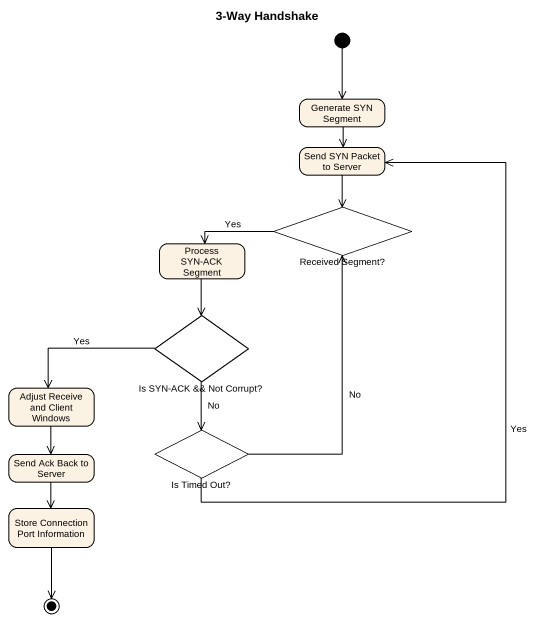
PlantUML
@startuml
title 3-Way Handshake
hide empty description
state "Generate SYN Segment" as Generate_SYN_Segment
state "Send SYN Packet to Server" as Send_SYN_Packet_to_Server
state "Received Segment?" as Received_Segment <<choice>>
state "Process SYN-ACK Segment" as Process_SYN_ACK_Segment
state "Is SYN-ACK && Not Corrupt?" as Is_SYN_ACK_Not_Corrupt <<choice>>
state "Adjust Receive and Client Windows" as Adjust_Receive_and_Client
state "Send Ack Back to Server" as Send_Ack_Back_to_Server
state "Is Timed Out?" as Is_Timed_Out <<choice>>
state "Store Connection Port Information" as Store_Connection_Port
[*] --> Generate_SYN_Segment
Generate_SYN_Segment --> Send_SYN_Packet_to_Server
Send_SYN_Packet_to_Server --> Received_Segment
Received_Segment -left-> Process_SYN_ACK_Segment : Yes
Process_SYN_ACK_Segment --> Is_SYN_ACK_Not_Corrupt
Is_SYN_ACK_Not_Corrupt -left-> Adjust_Receive_and_Client : Yes
Is_SYN_ACK_Not_Corrupt --> Is_Timed_Out : No
Adjust_Receive_and_Client --> Send_Ack_Back_to_Server
Send_Ack_Back_to_Server --> Store_Connection_Port
Is_Timed_Out -up-> Send_SYN_Packet_to_Server : Yes
Is_Timed_Out -up-> Received_Segment : No
Store_Connection_Port --> [*]
@enduml
